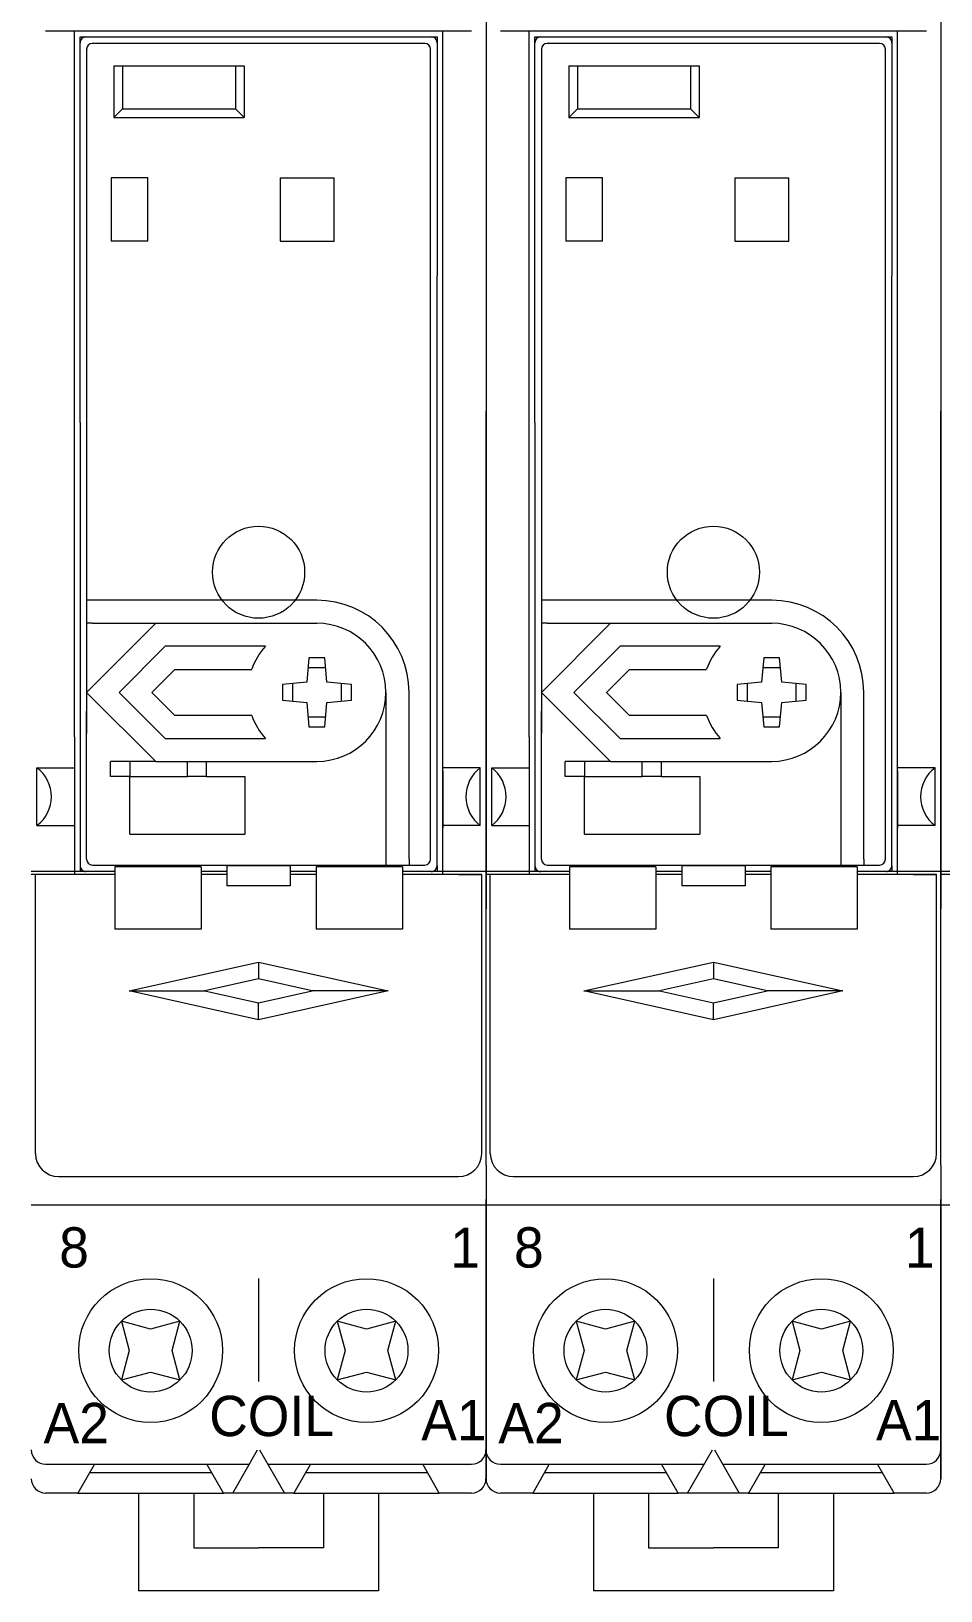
# Model space of a CAD drawing. Header units: millimetres. Extents: x -6000 to 26000, y -6000 to 26000.
# Drawn here: x 135.25 to 139.65, y -4368.31 to -4360.77 of the extents above; entities that cross this region are included whole.
import ezdxf

# ---------------------------------------------------------------- set-up
doc = ezdxf.new("R2010")
doc.units = ezdxf.units.MM
doc.header["$MEASUREMENT"] = 0
doc.linetypes.add('HIDDEN2', pattern=[2.38125, 1.5875, -0.79375])
doc.layers.add('Чертеж и Рисунок_Ном._пера__1', color=7, linetype='Continuous', lineweight=15)
doc.layers.add('Чертеж и Рисунок_Ном._пера__7', color=7, linetype='Continuous', lineweight=15)
doc.styles.add('СГЕНЕРИР_СТИЛЬ_2', font='')
doc.styles.get('СГЕНЕРИР_СТИЛЬ_2').set_extended_font_data('Arial')

msp = doc.modelspace()

# ---------------------------------------------------------------- linework, layer by layer
at = {"layer": 'Чертеж и Рисунок_Ном._пера__7', "color": 7, "linetype": 'Continuous', "lineweight": 15}
for p, q in [((137.4512, -4356.5176), (137.4512, -4362.6031)), ((137.4512, -4356.5176), (137.4512, -4362.6031)), ((139.649, -4356.5176), (139.649, -4362.6031)), ((139.649, -4356.5176), (139.649, -4362.6031)), ((137.3816, -4360.7671), (135.323, -4360.7671)), ((135.4621, -4364.1783), (135.4621, -4360.7671)), ((135.4899, -4360.8228), (135.4899, -4360.7949)), ((135.4899, -4360.7949), (137.2147, -4360.7949)), ((137.1869, -4360.7949), (137.2147, -4360.7949)), ((137.2147, -4360.7949), (137.2147, -4360.8228)), ((137.2147, -4360.7949), (137.2147, -4361.9495)), ((137.2425, -4364.8427), (137.2425, -4360.7671)), ((139.5794, -4360.7671), (137.5207, -4360.7671)), ((137.6598, -4364.1783), (137.6598, -4360.7671)), ((137.6877, -4360.8228), (137.6877, -4360.7949)), ((137.6877, -4360.7949), (139.4125, -4360.7949)), ((139.3847, -4360.7949), (139.4125, -4360.7949)), ((139.4125, -4360.7949), (139.4125, -4360.8228)), ((139.4125, -4360.7949), (139.4125, -4361.9495)), ((139.4403, -4364.8427), (139.4403, -4360.7671)), ((135.4899, -4361.5043), (135.4899, -4360.8228)), ((135.5212, -4360.854), (135.5212, -4363.5178)), ((137.1556, -4360.8262), (135.549, -4360.8262)), ((137.1834, -4364.7697), (137.1834, -4360.854)), ((137.6877, -4361.5043), (137.6877, -4360.8228)), ((137.719, -4360.854), (137.719, -4363.5178)), ((139.3534, -4360.8262), (137.7468, -4360.8262)), ((139.3812, -4364.7697), (139.3812, -4360.854)), ((135.6533, -4360.934), (136.2827, -4360.934)), ((135.6533, -4360.934), (135.6533, -4361.1844)), ((135.6951, -4360.934), (135.6951, -4361.1427)), ((136.241, -4360.934), (136.241, -4361.1427)), ((136.2827, -4360.934), (136.2827, -4361.1844)), ((137.8511, -4360.934), (138.4805, -4360.934)), ((137.8511, -4360.934), (137.8511, -4361.1844)), ((137.8928, -4360.934), (137.8928, -4361.1427)), ((138.4388, -4360.934), (138.4388, -4361.1427)), ((138.4805, -4360.934), (138.4805, -4361.1844)), ((135.6533, -4361.1844), (135.6951, -4361.1427)), ((135.6533, -4361.1844), (136.2827, -4361.1844)), ((135.6951, -4361.1427), (136.241, -4361.1427)), ((136.2827, -4361.1844), (136.241, -4361.1427)), ((137.8511, -4361.1844), (137.8928, -4361.1427)), ((137.8511, -4361.1844), (138.4805, -4361.1844)), ((137.8928, -4361.1427), (138.4388, -4361.1427)), ((138.4805, -4361.1844), (138.4388, -4361.1427)), ((135.8168, -4361.4765), (135.6394, -4361.4765)), ((135.6394, -4361.4765), (135.6394, -4361.7825)), ((135.8168, -4361.7825), (135.8168, -4361.4765)), ((136.4566, -4361.4765), (136.7174, -4361.4765)), ((136.4566, -4361.4765), (136.4566, -4361.7825)), ((136.7174, -4361.7825), (136.7174, -4361.4765)), ((138.0145, -4361.4765), (137.8372, -4361.4765)), ((137.8372, -4361.4765), (137.8372, -4361.7825)), ((138.0145, -4361.7825), (138.0145, -4361.4765)), ((138.6544, -4361.4765), (138.9152, -4361.4765)), ((138.6544, -4361.4765), (138.6544, -4361.7825)), ((138.9152, -4361.7825), (138.9152, -4361.4765)), ((135.4899, -4361.9495), (135.4899, -4361.5043)), ((137.6877, -4361.9495), (137.6877, -4361.5043)), ((135.521, -4361.5739), (135.521, -4364.1612)), ((137.1836, -4364.1612), (137.1836, -4361.5739)), ((137.7187, -4361.5739), (137.7187, -4364.1612)), ((139.3814, -4364.1612), (139.3814, -4361.5739)), ((135.8168, -4361.7825), (135.6394, -4361.7825)), ((136.4566, -4361.7825), (136.7174, -4361.7825)), ((138.0145, -4361.7825), (137.8372, -4361.7825)), ((138.6544, -4361.7825), (138.9152, -4361.7825)), ((135.4899, -4362.6589), (135.4899, -4361.9495)), ((137.2147, -4364.801), (137.2147, -4361.9495)), ((137.6877, -4362.6589), (137.6877, -4361.9495)), ((139.4125, -4364.801), (139.4125, -4361.9495)), ((137.4512, -4366.2477), (137.4512, -4362.6031)), ((137.4512, -4362.6031), (137.4512, -4364.8706)), ((139.649, -4366.2477), (139.649, -4362.6031)), ((139.649, -4362.6031), (139.649, -4364.8706)), ((135.4899, -4362.6589), (135.4899, -4364.8288)), ((137.6877, -4362.6589), (137.6877, -4364.8288)), ((135.549, -4363.5178), (135.5212, -4363.5178)), ((135.5212, -4363.5178), (135.5212, -4363.6291)), ((136.634, -4363.5178), (135.549, -4363.5178)), ((137.7468, -4363.5178), (137.719, -4363.5178)), ((137.719, -4363.5178), (137.719, -4363.6291)), ((138.8318, -4363.5178), (137.7468, -4363.5178)), ((135.549, -4363.6291), (135.5212, -4363.6291)), ((135.5212, -4363.6291), (135.5212, -4363.9629)), ((135.5212, -4363.9629), (135.855, -4363.6291)), ((135.549, -4363.6291), (136.634, -4363.6291)), ((137.7468, -4363.6291), (137.719, -4363.6291)), ((137.719, -4363.6291), (137.719, -4363.9629)), ((137.719, -4363.9629), (138.0528, -4363.6291)), ((137.7468, -4363.6291), (138.8318, -4363.6291)), ((135.9011, -4363.7404), (135.6786, -4363.9629)), ((136.3851, -4363.7404), (135.9011, -4363.7404)), ((138.0989, -4363.7404), (137.8763, -4363.9629)), ((138.5829, -4363.7404), (138.0989, -4363.7404)), ((136.5957, -4363.796), (136.5854, -4363.9143)), ((136.6722, -4363.796), (136.5957, -4363.796)), ((136.6826, -4363.9143), (136.6722, -4363.796)), ((138.7935, -4363.796), (138.7832, -4363.9143)), ((138.87, -4363.796), (138.7935, -4363.796)), ((138.8804, -4363.9143), (138.87, -4363.796)), ((135.8359, -4363.9629), (135.9472, -4363.8517)), ((135.9472, -4363.8517), (136.3192, -4363.8517)), ((136.6765, -4363.8445), (136.5915, -4363.8445)), ((138.0337, -4363.9629), (138.145, -4363.8517)), ((138.145, -4363.8517), (138.517, -4363.8517)), ((138.8742, -4363.8445), (138.7893, -4363.8445)), ((135.5212, -4363.9629), (135.5212, -4364.0532)), ((135.5212, -4363.9629), (135.855, -4364.2968)), ((135.6786, -4363.9629), (135.9011, -4364.1855)), ((135.9472, -4364.0742), (135.8359, -4363.9629)), ((136.5854, -4363.9143), (136.4671, -4363.9247)), ((136.4671, -4363.9247), (136.4671, -4364.0012)), ((136.5155, -4363.9204), (136.5155, -4364.0054)), ((136.8009, -4363.9247), (136.6826, -4363.9143)), ((136.7524, -4364.0054), (136.7524, -4363.9204)), ((136.8009, -4364.0012), (136.8009, -4363.9247)), ((136.9678, -4363.9629), (136.9678, -4364.7697)), ((137.0791, -4364.7697), (137.0791, -4363.9629)), ((137.719, -4363.9629), (137.719, -4364.0532)), ((137.719, -4363.9629), (138.0528, -4364.2968)), ((137.8763, -4363.9629), (138.0989, -4364.1855)), ((138.145, -4364.0742), (138.0337, -4363.9629)), ((138.7832, -4363.9143), (138.6648, -4363.9247)), ((138.6648, -4363.9247), (138.6648, -4364.0012)), ((138.7133, -4363.9204), (138.7133, -4364.0054)), ((138.9987, -4363.9247), (138.8804, -4363.9143)), ((138.9502, -4364.0054), (138.9502, -4363.9204)), ((138.9987, -4364.0012), (138.9987, -4363.9247)), ((139.1656, -4363.9629), (139.1656, -4364.7697)), ((139.2769, -4364.7697), (139.2769, -4363.9629)), ((135.5212, -4364.7697), (135.5212, -4364.0532)), ((136.4671, -4364.0012), (136.5854, -4364.0115)), ((136.5854, -4364.0115), (136.5957, -4364.1299)), ((136.6722, -4364.1299), (136.6826, -4364.0115)), ((136.6826, -4364.0115), (136.8009, -4364.0012)), ((137.719, -4364.7697), (137.719, -4364.0532)), ((138.6648, -4364.0012), (138.7832, -4364.0115)), ((138.7832, -4364.0115), (138.7935, -4364.1299)), ((138.87, -4364.1299), (138.8804, -4364.0115)), ((138.8804, -4364.0115), (138.9987, -4364.0012)), ((136.3192, -4364.0742), (135.9472, -4364.0742)), ((136.5915, -4364.0814), (136.6765, -4364.0814)), ((136.5957, -4364.1299), (136.6722, -4364.1299)), ((138.517, -4364.0742), (138.145, -4364.0742)), ((138.7893, -4364.0814), (138.8742, -4364.0814)), ((138.7935, -4364.1299), (138.87, -4364.1299)), ((135.4621, -4364.1783), (135.4621, -4364.8427)), ((135.9011, -4364.1855), (136.3851, -4364.1855)), ((137.6598, -4364.1783), (137.6598, -4364.8427)), ((138.0989, -4364.1855), (138.5829, -4364.1855)), ((135.2812, -4364.6063), (135.2812, -4364.3281)), ((135.2812, -4364.3281), (135.4621, -4364.3281)), ((135.7298, -4364.2968), (135.6366, -4364.2968)), ((135.6366, -4364.3698), (135.6366, -4364.2968)), ((135.7298, -4364.2968), (135.7298, -4364.3698)), ((135.855, -4364.2968), (135.7298, -4364.2968)), ((135.855, -4364.2968), (136.634, -4364.2968)), ((136.008, -4364.3698), (136.008, -4364.2968)), ((136.1012, -4364.3698), (136.1012, -4364.2968)), ((137.4234, -4364.3281), (137.2425, -4364.3281)), ((137.2425, -4364.342), (137.2425, -4364.6202)), ((137.4234, -4364.6063), (137.4234, -4364.3281)), ((137.479, -4364.6063), (137.479, -4364.3281)), ((137.479, -4364.3281), (137.6598, -4364.3281)), ((137.9276, -4364.2968), (137.8344, -4364.2968)), ((137.8344, -4364.3698), (137.8344, -4364.2968)), ((137.9276, -4364.2968), (137.9276, -4364.3698)), ((138.0528, -4364.2968), (137.9276, -4364.2968)), ((138.0528, -4364.2968), (138.8318, -4364.2968)), ((138.2058, -4364.3698), (138.2058, -4364.2968)), ((138.299, -4364.3698), (138.299, -4364.2968)), ((139.6212, -4364.3281), (139.4403, -4364.3281)), ((139.4403, -4364.342), (139.4403, -4364.6202)), ((139.6212, -4364.6063), (139.6212, -4364.3281)), ((135.7298, -4364.3698), (135.6366, -4364.3698)), ((135.7298, -4364.3698), (136.008, -4364.3698)), ((135.7298, -4364.648), (135.7298, -4364.3698)), ((136.1012, -4364.3698), (136.008, -4364.3698)), ((136.1012, -4364.3698), (136.209, -4364.3698)), ((136.209, -4364.3698), (136.2862, -4364.3698)), ((136.2862, -4364.3698), (136.2862, -4364.648)), ((137.9276, -4364.3698), (137.8344, -4364.3698)), ((137.9276, -4364.3698), (138.2058, -4364.3698)), ((137.9276, -4364.648), (137.9276, -4364.3698)), ((138.299, -4364.3698), (138.2058, -4364.3698)), ((138.299, -4364.3698), (138.4067, -4364.3698)), ((138.4067, -4364.3698), (138.484, -4364.3698)), ((138.484, -4364.3698), (138.484, -4364.648)), ((135.2812, -4364.6063), (135.4621, -4364.6063)), ((135.7298, -4364.648), (136.2835, -4364.648)), ((136.2835, -4364.648), (136.2862, -4364.648)), ((137.4234, -4364.6063), (137.2425, -4364.6063)), ((137.479, -4364.6063), (137.6598, -4364.6063)), ((137.9276, -4364.648), (138.4813, -4364.648)), ((138.4813, -4364.648), (138.484, -4364.648)), ((139.6212, -4364.6063), (139.4403, -4364.6063)), ((137.4512, -4364.7315), (137.4512, -4364.8706)), ((139.649, -4364.7315), (139.649, -4364.8706)), ((135.549, -4364.7975), (136.3236, -4364.7975)), ((135.6568, -4364.8058), (135.6568, -4365.107)), ((136.0741, -4364.8058), (135.6568, -4364.8058)), ((136.0741, -4364.8058), (136.0741, -4365.107)), ((136.1993, -4364.8009), (136.1993, -4364.8984)), ((136.5053, -4364.8009), (136.1993, -4364.8009)), ((136.3236, -4364.7975), (136.9678, -4364.7975)), ((136.5053, -4364.8009), (136.5053, -4364.8984)), ((137.0478, -4364.8058), (136.6305, -4364.8058)), ((136.6305, -4364.8058), (136.6305, -4365.107)), ((136.9678, -4364.7697), (136.9678, -4364.7975)), ((136.9678, -4364.7975), (137.0791, -4364.7975)), ((137.0478, -4364.8058), (137.0478, -4365.107)), ((137.0791, -4364.7697), (137.0791, -4364.7975)), ((137.0791, -4364.7975), (137.1556, -4364.7975)), ((137.2147, -4364.801), (137.2147, -4364.8288)), ((137.7468, -4364.7975), (138.5214, -4364.7975)), ((137.8546, -4364.8058), (137.8546, -4365.107)), ((138.2719, -4364.8058), (137.8546, -4364.8058)), ((138.2719, -4364.8058), (138.2719, -4365.107)), ((138.3971, -4364.8009), (138.3971, -4364.8984)), ((138.7031, -4364.8009), (138.3971, -4364.8009)), ((138.5214, -4364.7975), (139.1656, -4364.7975)), ((138.7031, -4364.8009), (138.7031, -4364.8984)), ((139.2456, -4364.8058), (138.8283, -4364.8058)), ((138.8283, -4364.8058), (138.8283, -4365.107)), ((139.1656, -4364.7697), (139.1656, -4364.7975)), ((139.1656, -4364.7975), (139.2769, -4364.7975)), ((139.2456, -4364.8058), (139.2456, -4365.107)), ((139.2769, -4364.7697), (139.2769, -4364.7975)), ((139.2769, -4364.7975), (139.3534, -4364.7975)), ((139.4125, -4364.801), (139.4125, -4364.8288)), ((135.6568, -4364.8288), (135.2534, -4364.8288)), ((135.6568, -4364.8427), (135.2534, -4364.8427)), ((135.3856, -4364.8427), (135.2743, -4364.8427)), ((135.2743, -4365.3991), (135.2743, -4364.8427)), ((135.6568, -4364.8427), (135.3856, -4364.8427)), ((135.6568, -4364.8288), (135.4899, -4364.8288)), ((136.1993, -4364.8288), (136.0741, -4364.8288)), ((136.1993, -4364.8427), (136.0741, -4364.8427)), ((136.1993, -4364.8427), (136.0741, -4364.8427)), ((136.6305, -4364.8288), (136.5053, -4364.8288)), ((136.6305, -4364.8288), (136.5053, -4364.8288)), ((136.6305, -4364.8427), (136.5053, -4364.8427)), ((136.6305, -4364.8427), (136.5053, -4364.8427)), ((137.2147, -4364.8288), (137.0478, -4364.8288)), ((137.4512, -4364.8288), (137.0478, -4364.8288)), ((137.4303, -4364.8427), (137.0478, -4364.8427)), ((137.319, -4364.8427), (137.0478, -4364.8427)), ((137.319, -4364.8427), (137.4303, -4364.8427)), ((137.4303, -4365.3991), (137.4303, -4364.8427)), ((137.8546, -4364.8288), (137.4512, -4364.8288)), ((137.8546, -4364.8427), (137.4512, -4364.8427)), ((137.4512, -4364.8706), (137.4512, -4365.0097)), ((137.4512, -4364.8706), (137.4512, -4365.0097)), ((137.5833, -4364.8427), (137.4721, -4364.8427)), ((137.4721, -4365.3991), (137.4721, -4364.8427)), ((137.8546, -4364.8427), (137.5833, -4364.8427)), ((137.8546, -4364.8288), (137.6877, -4364.8288)), ((138.3971, -4364.8288), (138.2719, -4364.8288)), ((138.3971, -4364.8427), (138.2719, -4364.8427)), ((138.3971, -4364.8427), (138.2719, -4364.8427)), ((138.8283, -4364.8288), (138.7031, -4364.8288)), ((138.8283, -4364.8288), (138.7031, -4364.8288)), ((138.8283, -4364.8427), (138.7031, -4364.8427)), ((138.8283, -4364.8427), (138.7031, -4364.8427)), ((139.4125, -4364.8288), (139.2456, -4364.8288)), ((139.649, -4364.8288), (139.2456, -4364.8288)), ((139.6281, -4364.8427), (139.2456, -4364.8427)), ((139.5168, -4364.8427), (139.2456, -4364.8427)), ((139.5168, -4364.8427), (139.6281, -4364.8427)), ((139.6281, -4365.3991), (139.6281, -4364.8427)), ((140.0524, -4364.8288), (139.649, -4364.8288)), ((140.0524, -4364.8427), (139.649, -4364.8427)), ((139.649, -4364.8706), (139.649, -4365.0097)), ((139.649, -4364.8706), (139.649, -4365.0097)), ((136.5053, -4364.8984), (136.1993, -4364.8984)), ((137.4512, -4366.2477), (137.4512, -4364.9262)), ((138.7031, -4364.8984), (138.3971, -4364.8984)), ((139.649, -4366.2477), (139.649, -4364.9262)), ((136.0741, -4365.107), (135.6568, -4365.107)), ((137.0478, -4365.107), (136.6305, -4365.107)), ((138.2719, -4365.107), (137.8546, -4365.107)), ((139.2456, -4365.107), (138.8283, -4365.107)), ((135.7263, -4365.4061), (136.3523, -4365.267)), ((136.3523, -4365.267), (136.9783, -4365.4061)), ((136.3523, -4365.267), (136.3523, -4365.3484)), ((137.9241, -4365.4061), (138.5501, -4365.267)), ((138.5501, -4365.267), (139.176, -4365.4061)), ((138.5501, -4365.267), (138.5501, -4365.3484)), ((135.2743, -4366.192), (135.2743, -4365.3991)), ((136.3523, -4365.5452), (135.7263, -4365.4061)), ((135.7263, -4365.4061), (136.0927, -4365.4061)), ((136.3523, -4365.3484), (136.0927, -4365.4061)), ((136.0927, -4365.4061), (136.3523, -4365.4638)), ((136.6119, -4365.4061), (136.3523, -4365.3484)), ((136.9783, -4365.4061), (136.3523, -4365.5452)), ((136.3523, -4365.4638), (136.6119, -4365.4061)), ((136.9783, -4365.4061), (136.6119, -4365.4061)), ((137.4303, -4366.192), (137.4303, -4365.3991)), ((137.4721, -4366.192), (137.4721, -4365.3991)), ((138.5501, -4365.5452), (137.9241, -4365.4061)), ((137.9241, -4365.4061), (138.2904, -4365.4061)), ((138.5501, -4365.3484), (138.2904, -4365.4061)), ((138.2904, -4365.4061), (138.5501, -4365.4638)), ((138.8097, -4365.4061), (138.5501, -4365.3484)), ((139.176, -4365.4061), (138.5501, -4365.5452)), ((138.5501, -4365.4638), (138.8097, -4365.4061)), ((139.176, -4365.4061), (138.8097, -4365.4061)), ((139.6281, -4366.192), (139.6281, -4365.3991)), ((136.3523, -4365.5452), (136.3523, -4365.4638)), ((138.5501, -4365.5452), (138.5501, -4365.4638)), ((135.3856, -4366.3033), (137.3191, -4366.3033)), ((137.4512, -4366.2477), (137.4512, -4367.7638)), ((137.4512, -4366.2477), (137.4512, -4367.7638)), ((137.5833, -4366.3033), (139.5169, -4366.3033)), ((139.649, -4366.2477), (139.649, -4367.7638)), ((139.649, -4366.2477), (139.649, -4367.7638)), ((137.4512, -4366.4424), (135.2534, -4366.4424)), ((137.4512, -4366.4424), (135.2534, -4366.4424)), ((137.4512, -4366.4967), (137.4512, -4366.4146)), ((137.4512, -4366.4146), (137.4512, -4366.4967)), ((139.649, -4366.4424), (137.4512, -4366.4424)), ((139.649, -4366.4424), (137.4512, -4366.4424)), ((139.649, -4366.4967), (139.649, -4366.4146)), ((139.649, -4366.4146), (139.649, -4366.4967)), ((141.8468, -4366.4424), (139.649, -4366.4424)), ((141.8468, -4366.4424), (139.649, -4366.4424)), ((137.4512, -4367.6247), (137.4512, -4366.4967)), ((137.4512, -4366.4967), (137.4512, -4367.6247)), ((139.649, -4367.6247), (139.649, -4366.4967)), ((139.649, -4366.4967), (139.649, -4367.6247)), ((136.3523, -4366.7955), (136.3523, -4367.2936)), ((138.5501, -4366.7955), (138.5501, -4367.2936)), ((135.689, -4367.0032), (135.727, -4367.1448)), ((135.8307, -4367.0412), (135.689, -4367.0032)), ((135.9723, -4367.0032), (135.8307, -4367.0412)), ((135.9344, -4367.1448), (135.9723, -4367.0032)), ((136.8739, -4367.0412), (136.7323, -4367.0032)), ((136.7323, -4367.0032), (136.7702, -4367.1448)), ((137.0156, -4367.0032), (136.8739, -4367.0412)), ((136.9776, -4367.1448), (137.0156, -4367.0032)), ((137.8868, -4367.0032), (137.9248, -4367.1448)), ((138.0285, -4367.0412), (137.8868, -4367.0032)), ((138.1701, -4367.0032), (138.0285, -4367.0412)), ((138.1321, -4367.1448), (138.1701, -4367.0032)), ((139.0717, -4367.0412), (138.9301, -4367.0032)), ((138.9301, -4367.0032), (138.968, -4367.1448)), ((139.2133, -4367.0032), (139.0717, -4367.0412)), ((139.1754, -4367.1448), (139.2133, -4367.0032)), ((135.727, -4367.1448), (135.689, -4367.2865)), ((135.9723, -4367.2865), (135.9344, -4367.1448)), ((136.7702, -4367.1448), (136.7323, -4367.2865)), ((137.0156, -4367.2865), (136.9776, -4367.1448)), ((137.9248, -4367.1448), (137.8868, -4367.2865)), ((138.1701, -4367.2865), (138.1321, -4367.1448)), ((138.968, -4367.1448), (138.9301, -4367.2865)), ((139.2133, -4367.2865), (139.1754, -4367.1448)), ((135.689, -4367.2865), (135.8307, -4367.2485)), ((135.8307, -4367.2485), (135.9723, -4367.2865)), ((136.7323, -4367.2865), (136.8739, -4367.2485)), ((136.8739, -4367.2485), (137.0156, -4367.2865)), ((137.8868, -4367.2865), (138.0285, -4367.2485)), ((138.0285, -4367.2485), (138.1701, -4367.2865)), ((138.9301, -4367.2865), (139.0717, -4367.2485)), ((139.0717, -4367.2485), (139.2133, -4367.2865)), ((136.2271, -4367.8334), (136.3476, -4367.6247)), ((136.357, -4367.6247), (136.4775, -4367.8334)), ((137.4512, -4367.7638), (137.4512, -4367.6247)), ((137.4512, -4367.6247), (137.4512, -4367.7638)), ((138.4249, -4367.8334), (138.5454, -4367.6247)), ((138.5548, -4367.6247), (138.6753, -4367.8334)), ((139.649, -4367.7638), (139.649, -4367.6247)), ((139.649, -4367.6247), (139.649, -4367.7638)), ((135.323, -4367.6943), (136.3074, -4367.6943)), ((135.5594, -4367.6943), (135.4791, -4367.8334)), ((136.126, -4367.736), (135.5353, -4367.736)), ((136.1822, -4367.8334), (136.1019, -4367.6943)), ((136.3972, -4367.6943), (137.3816, -4367.6943)), ((136.6027, -4367.6943), (136.5224, -4367.8334)), ((137.1693, -4367.736), (136.5786, -4367.736)), ((137.2255, -4367.8334), (137.1452, -4367.6943)), ((137.5207, -4367.6943), (138.5052, -4367.6943)), ((137.7572, -4367.6943), (137.6769, -4367.8334)), ((138.3238, -4367.736), (137.7331, -4367.736)), ((138.38, -4367.8334), (138.2997, -4367.6943)), ((138.595, -4367.6943), (139.5794, -4367.6943)), ((138.8005, -4367.6943), (138.7202, -4367.8334)), ((139.367, -4367.736), (138.7764, -4367.736)), ((139.4233, -4367.8334), (139.3429, -4367.6943)), ((135.4791, -4367.8334), (135.323, -4367.8334)), ((135.4791, -4367.8334), (136.1822, -4367.8334)), ((135.7723, -4367.8334), (135.7723, -4368.3058)), ((136.0393, -4367.8334), (136.0393, -4368.0977)), ((136.2271, -4367.8334), (136.1822, -4367.8334)), ((136.4775, -4367.8334), (136.2271, -4367.8334)), ((136.5224, -4367.8334), (136.4775, -4367.8334)), ((136.5224, -4367.8334), (137.2255, -4367.8334)), ((136.6653, -4367.8334), (136.6653, -4368.0977)), ((136.9323, -4367.8334), (136.9323, -4368.3058)), ((137.3816, -4367.8334), (137.2255, -4367.8334)), ((137.6769, -4367.8334), (137.5207, -4367.8334)), ((137.6769, -4367.8334), (138.38, -4367.8334)), ((137.97, -4367.8334), (137.97, -4368.3058)), ((138.2371, -4367.8334), (138.2371, -4368.0977)), ((138.4249, -4367.8334), (138.38, -4367.8334)), ((138.6753, -4367.8334), (138.4249, -4367.8334)), ((138.7202, -4367.8334), (138.6753, -4367.8334)), ((138.7202, -4367.8334), (139.4233, -4367.8334)), ((138.8631, -4367.8334), (138.8631, -4368.0977)), ((139.1301, -4367.8334), (139.1301, -4368.3058)), ((139.5794, -4367.8334), (139.4233, -4367.8334)), ((136.0393, -4368.0977), (136.3523, -4368.0977)), ((136.6653, -4368.0977), (136.3523, -4368.0977)), ((138.2371, -4368.0977), (138.5501, -4368.0977)), ((138.8631, -4368.0977), (138.5501, -4368.0977)), ((136.9323, -4368.3058), (135.7723, -4368.3058)), ((139.1301, -4368.3058), (137.97, -4368.3058))]:
    msp.add_line(p, q, dxfattribs=at)
at = {"layer": 'Чертеж и Рисунок_Ном._пера__7', "color": 7, "linetype": 'HIDDEN2', "lineweight": 15}
for centre in [(136.3523, -4363.3822), (138.5501, -4363.3822)]:
    msp.add_circle(centre, 0.2226, dxfattribs=at)
at = {"layer": 'Чертеж и Рисунок_Ном._пера__7', "color": 7, "linetype": 'Continuous', "lineweight": 15}
for centre, radius in [((135.8307, -4367.1448), 0.3477), ((136.8739, -4367.1448), 0.3477), ((138.0285, -4367.1448), 0.3477), ((139.0717, -4367.1448), 0.3477), ((135.8307, -4367.1448), 0.2003), ((136.8739, -4367.1448), 0.2003), ((138.0285, -4367.1448), 0.2003), ((139.0717, -4367.1448), 0.2003)]:
    msp.add_circle(centre, radius, dxfattribs=at)
for centre, radius, start, end in [((135.5177, -4360.8228), 0.0278, 89.9991, 180.0009), ((137.1869, -4360.8228), 0.0278, 359.9991, 90.0009), ((137.7155, -4360.8228), 0.0278, 89.9991, 180.0009), ((139.3847, -4360.8228), 0.0278, 359.9991, 90.0009), ((135.549, -4360.854), 0.0278, 90, 180), ((137.1556, -4360.854), 0.0278, 0, 90), ((137.7468, -4360.854), 0.0278, 90, 180), ((139.3534, -4360.854), 0.0278, 0, 90), ((136.634, -4363.9629), 0.4451, 0, 90), ((138.8318, -4363.9629), 0.4451, 0, 90), ((136.634, -4363.9629), 0.3338, 0, 90), ((138.8318, -4363.9629), 0.3338, 0, 90), ((136.634, -4363.9629), 0.3338, 138.18969, 160.52878), ((138.8318, -4363.9629), 0.3338, 138.18969, 160.52878), ((136.634, -4363.9629), 0.3338, 270, 0), ((138.8318, -4363.9629), 0.3338, 270, 0), ((136.634, -4363.9629), 0.3338, 199.47122, 221.81031), ((138.8318, -4363.9629), 0.3338, 199.47122, 221.81031), ((135.1769, -4364.4672), 0.1739, 306.8699, 53.1301), ((137.5277, -4364.4672), 0.1739, 126.8699, 233.1301), ((137.3747, -4364.4672), 0.1739, 306.8699, 53.1301), ((139.7255, -4364.4672), 0.1739, 126.8699, 233.1301), ((135.5177, -4364.801), 0.0278, 179.9991, 270.0009), ((135.549, -4364.7697), 0.0278, 180, 270), ((137.1556, -4364.7697), 0.0278, 270, 0), ((137.1869, -4364.801), 0.0278, 269.9991, 0.0009), ((137.7155, -4364.801), 0.0278, 179.9991, 270.0009), ((137.7468, -4364.7697), 0.0278, 180, 270), ((139.3534, -4364.7697), 0.0278, 270, 0), ((139.3847, -4364.801), 0.0278, 269.9991, 0.0009), ((135.3856, -4366.192), 0.1113, 180, 270), ((137.319, -4366.192), 0.1113, 270, 0), ((137.5833, -4366.192), 0.1113, 180, 270), ((139.5168, -4366.192), 0.1113, 270, 0), ((135.323, -4367.6247), 0.0695, 180, 270), ((137.3816, -4367.6247), 0.0695, 270, 0), ((137.5207, -4367.6247), 0.0695, 180, 270), ((139.5794, -4367.6247), 0.0695, 270, 0), ((135.323, -4367.7638), 0.0695, 180, 270), ((137.3816, -4367.7638), 0.0695, 270, 0), ((137.5207, -4367.7638), 0.0695, 180, 270), ((139.5794, -4367.7638), 0.0695, 270, 0)]:
    msp.add_arc(centre, radius, start, end, dxfattribs=at)

# ---------------------------------------------------------------- texts
at = {"layer": 'Чертеж и Рисунок_Ном._пера__1', "color": 7, "linetype": 'Continuous', "lineweight": 15, "char_height": 0.19474, "attachment_point": 7, "style": 'СГЕНЕРИР_СТИЛЬ_2'}
for s, insert in [('\\A1;{\\W0.950000x;\\pql;\\fArial|b0|i0|c204|p38;8}', (135.3887, -4366.7461)), ('\\A1;{\\W0.950000x;\\pql;\\fArial|b0|i0|c204|p38;1}', (137.2782, -4366.7446)), ('\\A1;{\\W0.950000x;\\pql;\\fArial|b0|i0|c204|p38;8}', (137.5864, -4366.7461)), ('\\A1;{\\W0.950000x;\\pql;\\fArial|b0|i0|c204|p38;1}', (139.476, -4366.7446)), ('\\A1;{\\W0.950000x;\\pql;\\fArial|b0|i0|c204|p38;COIL}', (136.1136, -4367.5608)), ('\\A1;{\\W0.950000x;\\pql;\\fArial|b0|i0|c204|p38;COIL}', (138.3113, -4367.5608)), ('\\A1;{\\W0.950000x;\\pql;\\fArial|b0|i0|c204|p38;A2}', (135.313, -4367.5922)), ('\\A1;{\\W0.950000x;\\pql;\\fArial|b0|i0|c204|p38;A1}', (137.1382, -4367.5783)), ('\\A1;{\\W0.950000x;\\pql;\\fArial|b0|i0|c204|p38;A2}', (137.5108, -4367.5922)), ('\\A1;{\\W0.950000x;\\pql;\\fArial|b0|i0|c204|p38;A1}', (139.336, -4367.5783))]:
    msp.add_mtext(s, dxfattribs=dict(at, insert=insert))

doc.saveas('drawing.dxf')
